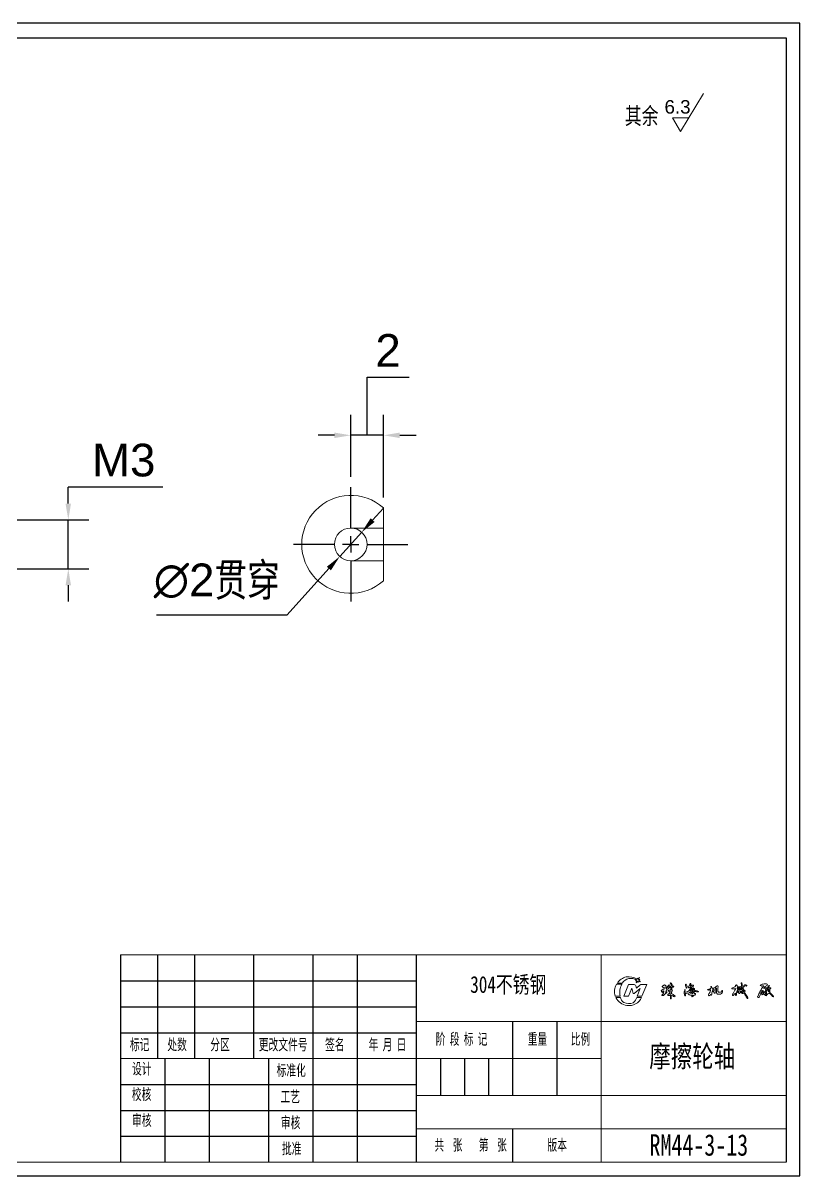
# Model space of a CAD drawing. Header units: millimetres. Extents: x 159963.2 to 160063, y -90372 to -90301.4.
# Drawn here: x 160015.4 to 160063, y -90372 to -90301.4 of the extents above; entities that cross this region are included whole.
import ezdxf

# ---------------------------------------------------------------- set-up
doc = ezdxf.new("R2010")
doc.units = ezdxf.units.MM
doc.linetypes.add('ACAD_ISO04W100', pattern=[30, 24, -3, 0, -3])
for name, color, linetype in [('10', 7, 'Continuous'), ('5', 7, 'Continuous'), ('9', 7, 'Continuous')]:
    doc.layers.add(name, color=color, linetype=linetype)
doc.layers.add('中心线', color=6, linetype='ACAD_ISO04W100', lineweight=0)
doc.layers.add('尺寸线', color=100, linetype='Continuous', lineweight=5)
doc.styles.add('SLDTEXTSTYLE1', font='TXT', dxfattribs={"width": 0.7, "bigfont": 'bigfont'})
doc.styles.get("Standard").update_dxf_attribs({"font": 'arial.ttf'})
doc.dimstyles.new('ISO-25', dxfattribs={"dimtxt": 2.5, "dimasz": 2.5, "dimexe": 1.25, "dimexo": 0.625, "dimtad": 1, "dimtih": 1, "dimtoh": 1, "dimtxsty": 'Standard', "dimcen": 2.5, "dimadec": 0, "dimazin": 0, "dimtfac": 1, "dimtmove": 0, "dimatfit": 3, "dimfxl": 1, "dimarcsym": 0})

# ---------------------------------------------------------------- blocks, each defined once
blk = doc.blocks.new('SW_CENTERMARKSYMBOL_1')
at = {"layer": '10', "color": 0}
for p, q in [((0, 1), (0, 3.5)), ((-1, 0), (-3.5, 0)), ((0, 0), (-0.5, 0)), ((0, 0), (0, 0.5)), ((0, 0), (0, -0.5)), ((0, 0), (0.5, 0)), ((1, 0), (3.5, 0)), ((0, -1), (0, -3.5))]:
    blk.add_line(p, q, dxfattribs=at)
blk = doc.blocks.new('*D279')
at = {"layer": 'Defpoints', "color": 0, "transparency": 16777216}
for p in [(160035.501, -90326.627), (160035.501, -90329.805), (160037.501, -90331.069)]:
    blk.add_point(p, dxfattribs=at)
at = {"layer": '尺寸线', "color": 0, "lineweight": -2, "transparency": 16777216}
for p, q in [((160036.501, -90326.627), (160036.501, -90323.057)), ((160036.501, -90323.057), (160039.076, -90323.057)), ((160035.501, -90329.18), (160035.501, -90325.377)), ((160037.501, -90330.444), (160037.501, -90325.377)), ((160034.501, -90326.627), (160033.501, -90326.627)), ((160037.501, -90326.627), (160035.501, -90326.627)), ((160037.501, -90326.627), (160035.501, -90326.627)), ((160038.501, -90326.627), (160039.501, -90326.627))]:
    blk.add_line(p, q, dxfattribs=at)
at = {"layer": '尺寸线', "color": 0, "transparency": 16777216}
for points in [[(160034.501, -90326.461), (160034.501, -90326.794), (160035.501, -90326.627)], [(160038.501, -90326.461), (160038.501, -90326.794), (160037.501, -90326.627)]]:
    blk.add_solid(points, dxfattribs=at)
at = {"layer": '尺寸线', "color": 0, "transparency": 16777216, "insert": (160037.789, -90321.427), "char_height": 2, "attachment_point": 5}
blk.add_mtext('2', dxfattribs=at)
blk = doc.blocks.new('*D282')
at = {"layer": 'Defpoints', "color": 0, "transparency": 16777216}
for p in [(160036.172, -90332.563), (160034.831, -90334.047)]:
    blk.add_point(p, dxfattribs=at)
at = {"layer": '尺寸线', "color": 0, "lineweight": -2, "transparency": 16777216}
for p, q in [((160036.842, -90331.821), (160037.512, -90331.079)), ((160036.172, -90332.563), (160034.831, -90334.047)), ((160031.598, -90337.625), (160034.16, -90334.789)), ((160023.608, -90337.625), (160031.598, -90337.625))]:
    blk.add_line(p, q, dxfattribs=at)
at = {"layer": '尺寸线', "color": 0, "transparency": 16777216}
for points in [[(160036.718, -90331.709), (160036.966, -90331.932), (160036.172, -90332.563)], [(160034.037, -90334.677), (160034.284, -90334.9), (160034.831, -90334.047)]]:
    blk.add_solid(points, dxfattribs=at)
at = {"layer": '尺寸线', "color": 0, "transparency": 16777216, "insert": (160027.29, -90335.589), "char_height": 2, "attachment_point": 5}
blk.add_mtext('∅2{\\fHYSWLongFangSong|b0|i0|c134|p2;贯穿}', dxfattribs=at)
blk = doc.blocks.new('*D286')
at = {"layer": 'Defpoints', "color": 0, "transparency": 16777216}
for p in [(160013.491, -90331.805), (160018.194, -90331.805), (160013.491, -90334.805)]:
    blk.add_point(p, dxfattribs=at)
at = {"layer": '尺寸线', "color": 0, "lineweight": -2, "transparency": 16777216}
for p, q in [((160018.194, -90330.805), (160018.194, -90329.805)), ((160023.991, -90329.805), (160018.194, -90329.805)), ((160014.116, -90331.805), (160019.444, -90331.805)), ((160018.194, -90334.805), (160018.194, -90331.805)), ((160014.116, -90334.805), (160019.444, -90334.805)), ((160018.194, -90335.805), (160018.194, -90336.805))]:
    blk.add_line(p, q, dxfattribs=at)
at = {"layer": '尺寸线', "color": 0, "transparency": 16777216}
for points in [[(160018.027, -90330.805), (160018.36, -90330.805), (160018.194, -90331.805)], [(160018.027, -90335.805), (160018.36, -90335.805), (160018.194, -90334.805)]]:
    blk.add_solid(points, dxfattribs=at)
at = {"layer": '尺寸线', "color": 0, "transparency": 16777216, "insert": (160021.592, -90328.158), "char_height": 2, "attachment_point": 5}
blk.add_mtext('M3', dxfattribs=at)

msp = doc.modelspace()

# ---------------------------------------------------------------- linework, layer by layer
at = {"color": 7, "linetype": 'Continuous', "lineweight": 15}
for p, q in [((160055.711, -90308.028), (160057.111, -90305.694)), ((160055.21, -90307.194), (160055.711, -90308.028)), ((160055.21, -90307.194), (160056.211, -90307.194)), ((160037.501, -90335.541), (160037.501, -90331.069))]:
    msp.add_line(p, q, dxfattribs=at)
msp.add_circle((160035.501, -90333.305), 1, dxfattribs=at)
msp.add_arc((160035.501, -90333.305), 3, 48.18969, 311.81031, dxfattribs=at)
at = {"layer": '10', "color": 7, "lineweight": 15}
for p, q in [((160050.854, -90358.451), (160050.854, -90364.798)), ((160039.521, -90362.532), (160062.188, -90362.532)), ((160021.387, -90364.798), (160050.854, -90364.798)), ((160050.854, -90364.798), (160050.854, -90371.145)), ((160039.521, -90367.065), (160062.188, -90367.065)), ((160039.521, -90369.109), (160062.188, -90369.109))]:
    msp.add_line(p, q, dxfattribs=at)
at = {"layer": '5', "color": 7, "lineweight": 15}
for p, q in [((160021.387, -90358.451), (160062.188, -90358.451)), ((160021.387, -90358.451), (160062.188, -90358.451)), ((160053.095, -90359.936), (160053.187, -90359.823)), ((160053.192, -90359.826), (160053.136, -90359.956)), ((160051.795, -90360.247), (160052.104, -90360.247)), ((160052.141, -90360.175), (160051.842, -90360.175)), ((160052.228, -90360.972), (160052.525, -90360.251)), ((160052.525, -90360.251), (160052.828, -90360.251)), ((160052.727, -90360.495), (160052.526, -90360.972)), ((160052.814, -90360.821), (160052.727, -90360.495)), ((160053.236, -90360.505), (160052.877, -90360.821)), ((160052.946, -90360.035), (160053.014, -90359.99)), ((160053.031, -90360.04), (160052.948, -90360.04)), ((160052.97, -90360.347), (160053.01, -90360.489)), ((160052.984, -90360.156), (160053.031, -90360.04)), ((160053.073, -90360.061), (160052.989, -90360.159)), ((160053.01, -90360.489), (160053.213, -90360.299)), ((160053.037, -90359.942), (160053.046, -90359.878)), ((160053.048, -90360.974), (160053.236, -90360.505)), ((160053.059, -90359.876), (160053.095, -90359.936)), ((160053.111, -90360.127), (160053.073, -90360.061)), ((160053.125, -90360.056), (160053.124, -90360.124)), ((160053.223, -90360.091), (160053.125, -90360.056)), ((160053.136, -90359.956), (160053.208, -90359.958)), ((160053.21, -90359.963), (160053.156, -90360.004)), ((160053.156, -90360.004), (160053.23, -90360.078)), ((160053.346, -90360.251), (160053.646, -90360.251)), ((160053.646, -90360.251), (160053.347, -90360.974)), ((160054.687, -90360.541), (160054.706, -90360.53)), ((160054.716, -90360.441), (160054.698, -90360.432)), ((160054.823, -90360.526), (160054.843, -90360.529)), ((160054.976, -90360.401), (160054.985, -90360.418)), ((160055.121, -90360.441), (160055.102, -90360.433)), ((160055.21, -90360.417), (160055.191, -90360.425)), ((160055.976, -90360.582), (160055.991, -90360.573)), ((160056.022, -90360.254), (160056.04, -90360.244)), ((160056.04, -90360.244), (160056.059, -90360.254)), ((160056.29, -90360.303), (160056.287, -90360.325)), ((160056.324, -90360.275), (160056.29, -90360.303)), ((160056.307, -90360.194), (160056.328, -90360.198)), ((160056.347, -90360.492), (160056.314, -90360.62)), ((160056.337, -90360.428), (160056.331, -90360.412)), ((160056.347, -90360.576), (160056.359, -90360.52)), ((160056.385, -90360.565), (160056.36, -90360.583)), ((160057.573, -90360.409), (160057.579, -90360.386)), ((160057.579, -90360.386), (160057.601, -90360.386)), ((160057.68, -90360.509), (160057.698, -90360.528)), ((160057.746, -90360.479), (160057.741, -90360.502)), ((160057.845, -90360.533), (160057.857, -90360.513)), ((160057.89, -90360.479), (160057.905, -90360.49)), ((160059.078, -90360.372), (160059.079, -90360.323)), ((160059.181, -90360.519), (160059.199, -90360.526)), ((160059.236, -90360.389), (160059.236, -90360.409)), ((160059.304, -90360.506), (160059.248, -90360.565)), ((160059.298, -90360.579), (160059.33, -90360.545)), ((160059.418, -90360.452), (160059.362, -90360.468)), ((160059.412, -90360.496), (160059.442, -90360.492)), ((160059.416, -90360.572), (160059.416, -90360.554)), ((160059.418, -90360.186), (160059.425, -90360.167)), ((160059.428, -90360.207), (160059.418, -90360.186)), ((160059.527, -90360.433), (160059.418, -90360.452)), ((160059.438, -90360.277), (160059.428, -90360.207)), ((160059.447, -90360.493), (160059.466, -90360.511)), ((160059.491, -90360.56), (160059.515, -90360.553)), ((160059.5, -90360.345), (160059.516, -90360.36)), ((160059.645, -90360.273), (160059.635, -90360.295)), ((160059.635, -90360.295), (160059.652, -90360.314)), ((160059.776, -90360.33), (160059.767, -90360.307)), ((160060.814, -90360.503), (160060.836, -90360.506)), ((160061.103, -90360.462), (160061.094, -90360.486)), ((160061.094, -90360.486), (160061.102, -90360.502)), ((160061.145, -90360.319), (160061.16, -90360.338)), ((160061.235, -90360.469), (160061.251, -90360.486)), ((160052.02, -90360.972), (160051.713, -90360.973)), ((160051.756, -90361.052), (160052.032, -90361.052)), ((160052.526, -90360.972), (160052.228, -90360.972)), ((160052.877, -90360.821), (160052.814, -90360.821)), ((160053.025, -90361.052), (160053.328, -90361.052)), ((160053.347, -90360.974), (160053.048, -90360.974)), ((160054.566, -90360.929), (160054.572, -90360.911)), ((160054.635, -90360.671), (160054.626, -90360.682)), ((160054.666, -90360.72), (160054.652, -90360.763)), ((160054.662, -90360.791), (160054.697, -90360.688)), ((160054.827, -90360.73), (160054.841, -90360.713)), ((160054.841, -90360.713), (160054.863, -90360.716)), ((160054.938, -90360.93), (160054.924, -90360.914)), ((160054.947, -90360.67), (160054.946, -90360.65)), ((160054.967, -90360.677), (160054.947, -90360.67)), ((160055.078, -90360.689), (160055.066, -90360.676)), ((160055.07, -90360.828), (160055.075, -90360.92)), ((160055.083, -90360.805), (160055.083, -90360.79)), ((160055.09, -90360.963), (160055.083, -90360.805)), ((160055.106, -90361.129), (160055.095, -90361.112)), ((160055.146, -90361.104), (160055.145, -90361.123)), ((160055.373, -90360.981), (160055.365, -90360.997)), ((160055.995, -90360.962), (160055.977, -90360.96)), ((160055.994, -90360.819), (160055.992, -90360.84)), ((160056.011, -90360.807), (160055.994, -90360.819)), ((160056.007, -90360.946), (160055.995, -90360.962)), ((160056.17, -90360.794), (160056.156, -90360.78)), ((160056.169, -90360.816), (160056.17, -90360.794)), ((160056.301, -90360.634), (160056.308, -90360.643)), ((160056.326, -90360.792), (160056.338, -90360.775)), ((160056.345, -90360.731), (160056.36, -90360.721)), ((160056.37, -90360.591), (160056.383, -90360.582)), ((160056.391, -90360.581), (160056.4, -90360.588)), ((160056.394, -90360.989), (160056.394, -90360.97)), ((160056.474, -90360.637), (160056.467, -90360.683)), ((160056.481, -90360.711), (160056.494, -90360.608)), ((160056.544, -90360.908), (160056.526, -90360.914)), ((160056.615, -90360.878), (160056.608, -90360.898)), ((160056.62, -90360.822), (160056.629, -90360.837)), ((160056.807, -90360.687), (160056.804, -90360.709)), ((160057.377, -90360.596), (160057.366, -90360.585)), ((160057.483, -90360.596), (160057.456, -90360.61)), ((160057.484, -90360.944), (160057.466, -90360.949)), ((160057.55, -90360.593), (160057.532, -90360.582)), ((160057.565, -90360.87), (160057.546, -90360.87)), ((160057.554, -90360.62), (160057.55, -90360.593)), ((160057.57, -90360.897), (160057.565, -90360.87)), ((160057.616, -90360.909), (160057.595, -90360.92)), ((160057.778, -90360.799), (160057.801, -90360.801)), ((160058.961, -90360.915), (160058.944, -90360.932)), ((160059.079, -90360.823), (160059.075, -90360.801)), ((160059.121, -90360.922), (160059.108, -90360.938)), ((160059.213, -90360.597), (160059.197, -90360.602)), ((160059.286, -90360.766), (160059.267, -90360.755)), ((160059.309, -90360.82), (160059.288, -90360.815)), ((160059.419, -90360.697), (160059.414, -90360.676)), ((160059.444, -90360.758), (160059.427, -90360.769)), ((160059.48, -90360.719), (160059.444, -90360.758)), ((160059.47, -90360.766), (160059.505, -90360.759)), ((160059.493, -90360.655), (160059.49, -90360.659)), ((160059.582, -90360.623), (160059.585, -90360.646)), ((160059.585, -90360.646), (160059.605, -90360.663)), ((160059.62, -90360.601), (160059.641, -90360.607)), ((160059.646, -90360.716), (160059.634, -90360.734)), ((160059.835, -90361.122), (160059.814, -90361.128)), ((160060.776, -90360.649), (160060.77, -90360.632)), ((160060.772, -90360.802), (160060.776, -90360.78)), ((160060.801, -90360.837), (160060.772, -90360.802)), ((160060.89, -90360.837), (160060.872, -90360.853)), ((160060.917, -90360.581), (160060.908, -90360.605)), ((160061.072, -90360.58), (160061.05, -90360.579)), ((159965.261, -90371.145), (160062.189, -90371.145))]:
    msp.add_line(p, q, dxfattribs=at)
for centre, radius, start, end in [((160052.548, -90360.615), 0.832, 53.99854, 148.11308), ((160053.189, -90359.825), 0.00295, 336.84757, 141.15035), ((160052.515, -90360.696), 0.848, 148.10678, 199.0712), ((160053.021, -90360.722), 1.032, 152.64769, 194.03749), ((160052.668, -90360.508), 0.623, 56.30183, 147.72417), ((160052.838, -90360.39), 0.139, 17.84837, 94.25997), ((160052.948, -90360.037), 0.00295, 123.59808, 270), ((160052.987, -90360.157), 0.00295, 158.25924, 319.48501), ((160053.053, -90359.879), 0.00738, 30.5695, 172.24527), ((160053.117, -90360.123), 0.00738, 210.0475, 359.33925), ((160053.208, -90359.961), 0.00295, 306.89987, 88.42974), ((160053.363, -90360.507), 0.256, 93.88116, 125.93911), ((160053.225, -90360.084), 0.00738, 250.62338, 44.9943), ((160054.417, -90360.258), 0.368, 293.74076, 304.37866), ((160054.638, -90360.42), 0.0623, 115.88205, 173.9154), ((160054.63, -90360.336), 0.0944, 235.55963, 273.09561), ((160054.639, -90360.366), 0.0285, 90.16643, 177.15274), ((160054.697, -90360.675), 0.135, 94.00789, 122.49705), ((160054.67, -90360.304), 0.131, 254.45682, 282.35154), ((160054.697, -90360.375), 0.0696, 95.00357, 146.77594), ((160054.728, -90360.337), 0.0478, 40.56591, 139.98771), ((160054.592, -90360.489), 0.121, 340.21454, 1.49825), ((160054.616, -90360.457), 0.102, 343.75878, 9.03261), ((160054.633, -90360.57), 0.295, 55.36323, 63.54781), ((160055.012, -90360.235), 0.231, 203.40216, 213.911), ((160054.987, -90360.453), 0.179, 170.36434, 204.19773), ((160054.737, -90360.379), 0.0854, 328.87571, 9.96208), ((160054.737, -90360.471), 0.121, 331.4243, 351.08691), ((160054.911, -90360.511), 0.0581, 117.42123, 158.79048), ((160054.922, -90360.608), 0.0689, 90.76751, 143.3679), ((160054.827, -90360.59), 0.0466, 338.26911, 30.74864), ((160054.939, -90360.469), 0.0556, 126.9119, 170.0414), ((160054.639, -90360.298), 0.295, 334.47962, 342.72974), ((160055.126, -90360.493), 0.232, 131.13318, 152.18921), ((160054.852, -90360.385), 0.168, 294.24208, 316.26159), ((160055.009, -90360.325), 0.0362, 71.26752, 170.74483), ((160055.191, -90360.716), 0.305, 127.31067, 135.32762), ((160055.098, -90360.434), 0.126, 145.51709, 164.82413), ((160055.053, -90360.549), 0.147, 93.20974, 117.52757), ((160054.804, -90360.211), 0.243, 321.3255, 331.19696), ((160054.968, -90360.371), 0.11, 290.38055, 312.91964), ((160054.995, -90360.307), 0.0307, 316.66988, 32.3132), ((160055.044, -90360.546), 0.0679, 267.43343, 338.97668), ((160055.05, -90360.367), 0.0848, 264.95169, 308.03305), ((160055.093, -90360.467), 0.0808, 81.92744, 126.67163), ((160055.089, -90360.187), 0.0276, 66.69586, 147.69693), ((160055.061, -90360.215), 0.0428, 25.63936, 82.80869), ((160054.895, -90360.32), 0.239, 356.13915, 31.29985), ((160055.097, -90360.242), 0.0806, 12.6009, 87.89792), ((160055.09, -90360.344), 0.0445, 288.53917, 10.41098), ((160056.419, -90360.746), 1.323, 169.54971, 172.32807), ((160054.924, -90360.464), 0.199, 347.61238, 6.50537), ((160055.263, -90360.563), 0.0934, 159.46151, 185.23184), ((160055.32, -90360.443), 0.198, 220.65354, 233.05021), ((160055.04, -90360.293), 0.152, 346.7386, 26.84101), ((160055.51, -90360.547), 0.334, 166.56195, 177.22767), ((160055.301, -90360.463), 0.117, 161.24927, 183.02782), ((160055.239, -90360.338), 0.0513, 169.41921, 216.93768), ((160055.23, -90360.237), 0.135, 256.37479, 283.87397), ((160055.221, -90360.295), 0.122, 264.49128, 284.4301), ((160054.746, -90359.679), 0.892, 304.54577, 308.42677), ((160055.271, -90360.415), 0.0481, 52.06811, 100.59966), ((160055.855, -90360.611), 0.142, 332.22312, 15.46446), ((160056.116, -90360.29), 0.101, 159.05098, 196.84599), ((160056.326, -90360.31), 0.307, 181.72603, 206.7303), ((160056.634, -90360.243), 0.617, 199.4082, 203.32193), ((160056.098, -90360.254), 0.0394, 179.85433, 247.00262), ((160056.014, -90360.391), 0.111, 298.71089, 345.13535), ((160055.919, -90360.389), 0.191, 4.16649, 30.95386), ((160056.392, -90360.323), 0.287, 190.29648, 199.45662), ((160056.426, -90360.459), 0.234, 144.34957, 170.68907), ((160055.845, -90360.545), 0.372, 13.13159, 19.52313), ((160056.232, -90360.437), 0.0347, 224.4428, 331.22424), ((160054.917, -90359.584), 1.512, 330.76649, 333.99261), ((160056.143, -90360.512), 0.137, 330.18511, 347.99972), ((160056.302, -90360.466), 0.0415, 102.74047, 162.33987), ((160055.179, -90359.574), 1.286, 328.44852, 331.21479), ((160056.737, -90360.777), 0.517, 143.38742, 152.8231), ((160056.319, -90360.271), 0.0627, 239.46341, 298.59173), ((160056.323, -90360.452), 0.0409, 78.85274, 139.1547), ((160056.072, -90360.348), 0.277, 334.36531, 343.16404), ((160056.284, -90360.226), 0.0634, 309.16772, 348.94294), ((160055.914, -90360.41), 0.465, 21.79876, 27.21515), ((160056.482, -90360.562), 0.152, 135.77568, 152.49696), ((160056.352, -90360.263), 0.0636, 267.65225, 307.84646), ((160056.388, -90360.538), 0.034, 132.13492, 147.01586), ((160056.397, -90360.546), 0.0457, 87.96358, 135.13708), ((160056.88, -90360.728), 0.575, 145.28134, 151.83317), ((160056.356, -90360.517), 0.0565, 300.7695, 314.15184), ((160056.451, -90360.533), 0.228, 94.04097, 105.21873), ((160056.511, -90360.761), 0.234, 110.46738, 119.5821), ((160056.27, -90360.229), 0.3, 295.31345, 303.35768), ((160056.388, -90360.351), 0.053, 291.27437, 335.76256), ((160056.457, -90360.57), 0.0396, 358.35224, 134.77651), ((160056.546, -90360.713), 0.423, 99.23738, 105.30645), ((160056.47, -90360.539), 0.0685, 48.73299, 120.01574), ((160056.451, -90360.275), 0.0986, 261.14893, 286.60528), ((160056.475, -90360.338), 0.0424, 29.98959, 85.48529), ((160056.384, -90360.275), 0.134, 315.36404, 341.91805), ((160056.386, -90360.582), 0.111, 346.49377, 5.8595), ((160056.471, -90360.579), 0.102, 28.24187, 64.4197), ((160056.539, -90360.557), 0.0341, 338.24435, 50.47087), ((160056.62, -90360.588), 0.053, 160.09577, 229.41631), ((160057.396, -90360.59), 0.031, 88.61056, 171.00204), ((160057.207, -90359.719), 0.861, 282.75949, 289.69337), ((160057.488, -90360.439), 0.0904, 275.53426, 19.80089), ((160057.495, -90360.486), 0.145, 8.57633, 43.3212), ((160057.699, -90360.451), 0.0611, 192.53939, 251.94565), ((160057.771, -90360.607), 0.0933, 157.77031, 200.13057), ((160057.625, -90360.53), 0.0734, 324.71284, 1.10896), ((160057.48, -90360.564), 0.268, 353.22326, 13.37655), ((160057.829, -90360.591), 0.14, 97.62492, 126.71996), ((160057.785, -90360.386), 0.0711, 291.38328, 329.59079), ((160056.561, -90360.362), 1.295, 348.24412, 352.41924), ((160057.686, -90360.167), 0.301, 302.1333, 311.08782), ((160057.704, -90360.33), 0.238, 309.7516, 321.08318), ((160058.302, -90360.999), 0.736, 121.01497, 124.68213), ((160057.439, -90360.583), 0.476, 359.98446, 11.3371), ((160057.965, -90360.398), 0.0509, 345.38413, 144.80873), ((160058.759, -90360.562), 0.767, 171.97534, 186.07816), ((160057.799, -90360.363), 0.22, 335.38476, 347.64566), ((160058.884, -90360.493), 0.0354, 164.68104, 236.53228), ((160058.664, -90359.721), 0.785, 283.75338, 299.43994), ((160058.915, -90360.417), 0.117, 244.58666, 279.90362), ((160058.96, -90360.323), 0.211, 263.10676, 289.05182), ((160059.808, -90361.047), 0.883, 146.00988, 153.76073), ((160059.023, -90360.424), 0.0979, 273.57476, 301.33654), ((160059.026, -90360.357), 0.0532, 295.73802, 343.67734), ((160059.035, -90360.533), 0.0464, 333.32896, 33.04183), ((160059.139, -90360.359), 0.0695, 92.38317, 148.90354), ((160059.1, -90360.36), 0.0791, 29.05936, 62.6982), ((160059.026, -90360.532), 0.254, 34.18843, 55.84857), ((160059.251, -90360.485), 0.0779, 136.29963, 205.60617), ((160059.182, -90360.358), 0.0743, 280.30258, 317.03011), ((160059.254, -90360.537), 0.0559, 120.06604, 168.66267), ((160059.277, -90360.632), 0.0724, 113.55705, 151.15416), ((160059.33, -90360.547), 0.12, 117.32381, 150.67009), ((160059.327, -90360.461), 0.0549, 85.12581, 159.15713), ((160059.35, -90360.547), 0.0615, 101.59953, 138.47708), ((160059.337, -90360.551), 0.00865, 50.34535, 136.79223), ((160059.259, -90360.128), 0.288, 284.62522, 298.58625), ((160059.329, -90360.466), 0.0226, 291.61523, 331.22067), ((160059.507, -90360.386), 0.229, 223.91936, 233.06684), ((160059.37, -90360.495), 0.0281, 106.57999, 138.65368), ((160059.394, -90360.554), 0.0287, 211.8628, 320.3412), ((160059.387, -90360.264), 0.117, 274.63376, 297.53629), ((160059.457, -90360.519), 0.0544, 162.39629, 220.38071), ((160059.414, -90360.505), 0.00865, 98.9286, 162.02323), ((160059.434, -90360.197), 0.0315, 21.32184, 108.17619), ((160060.001, -90360.224), 0.565, 185.35467, 190.09043), ((160059.407, -90360.342), 0.0424, 323.57903, 26.99106), ((160059.444, -90360.5), 0.00865, 63.95188, 98.9286), ((160059.323, -90360.267), 0.162, 356.92747, 29.94288), ((160059.535, -90360.506), 0.0688, 183.43577, 230.57471), ((160059.822, -90360.242), 0.339, 185.74219, 197.75807), ((160059.545, -90360.549), 0.0639, 84.32528, 129.54923), ((160059.353, -90360.557), 0.161, 1.34784, 20.86675), ((160059.494, -90360.229), 0.133, 279.60894, 299.35701), ((160059.509, -90360.307), 0.128, 278.36914, 309.82239), ((160059.274, -90360.573), 0.291, 358.63909, 17.65342), ((160059.573, -90360.402), 0.0585, 35.28434, 103.784), ((160060.349, -90360.985), 0.955, 139.74669, 142.61696), ((160059.662, -90360.45), 0.177, 53.71884, 95.69989), ((160059.783, -90360.188), 0.182, 224.06332, 255.8517), ((160059.716, -90360.302), 0.0663, 289.88514, 334.75238), ((160061.787, -90361.325), 1.36, 144.39322, 156.18351), ((160060.898, -90360.794), 0.576, 103.38514, 121.96981), ((160060.657, -90360.267), 0.0747, 211.526, 265.05364), ((160060.706, -90360.215), 0.138, 246.3551, 266.49125), ((160061.801, -90361.213), 1.31, 142.57197, 148.72607), ((160060.779, -90360.544), 0.207, 93.92541, 113.05638), ((160060.579, -90360.304), 0.213, 328.24474, 340.39086), ((160060.782, -90360.387), 0.0537, 57.68166, 109.54099), ((160060.902, -90360.623), 0.412, 86.6853, 109.38389), ((160061.024, -90360.57), 0.312, 133.02447, 141.47338), ((160060.846, -90360.499), 0.0321, 103.22258, 185.78051), ((160060.995, -90360.547), 0.165, 142.55764, 165.52461), ((160060.932, -90360.49), 0.0955, 124.03824, 166.83196), ((160060.786, -90360.594), 0.166, 45.42807, 61.96929), ((160061.144, -90360.642), 0.352, 127.55775, 138.95119), ((160060.915, -90360.443), 0.0346, 250.82895, 328.87951), ((160060.898, -90360.507), 0.0767, 284.86175, 320.05275), ((160060.941, -90360.359), 0.148, 59.89747, 96.25219), ((160060.863, -90360.194), 0.181, 291.36547, 320.75735), ((160060.973, -90360.529), 0.074, 57.89123, 112.61628), ((160060.898, -90360.45), 0.121, 298.95203, 321.00139), ((160060.973, -90360.487), 0.0435, 295.25267, 27.83355), ((160060.985, -90360.266), 0.0464, 292.93388, 49.26034), ((160061.091, -90360.542), 0.0561, 173.56539, 221.70524), ((160061.524, -90360.63), 0.497, 158.37591, 169.09229), ((160061.182, -90360.464), 0.122, 149.67755, 171.63458), ((160061.115, -90360.627), 0.0636, 72.4547, 132.90662), ((160061.141, -90360.406), 0.0635, 134.76416, 177.12423), ((160061.149, -90360.374), 0.0545, 93.49946, 166.2315), ((160061.2, -90360.73), 0.248, 102.49944, 113.25453), ((160060.809, -90360.322), 0.325, 334.51803, 342.68356), ((160061.005, -90360.313), 0.157, 317.14152, 350.82555), ((160060.527, -90360.616), 0.609, 356.01313, 4.70489), ((160061.187, -90360.538), 0.0646, 86.97612, 128.36632), ((160061.306, -90360.591), 0.124, 149.89594, 192.59769), ((160061.219, -90360.523), 0.0568, 73.34155, 120.35971), ((160061.187, -90360.462), 0.0686, 280.20216, 339.20847), ((160052.522, -90360.707), 0.84, 204.25819, 263.22268), ((160052.456, -90360.992), 0.428, 188.07778, 239.36943), ((160052.558, -90360.709), 0.843, 260.74299, 335.98713), ((160052.322, -90360.829), 0.738, 312.06403, 342.41098), ((160054.589, -90360.655), 0.0642, 111.73471, 250.43201), ((160054.624, -90360.603), 0.331, 259.91518, 270.87813), ((160054.476, -90360.907), 0.212, 52.03613, 64.44068), ((160055.168, -90361.341), 0.735, 135.77997, 144.14487), ((160054.888, -90360.431), 0.418, 227.57647, 233.63482), ((160054.651, -90360.686), 0.025, 171.39316, 285.58996), ((160054.623, -90360.852), 0.0826, 274.20871, 318.69402), ((160054.654, -90360.681), 0.0215, 67.96471, 152.63215), ((160054.645, -90360.761), 0.00795, 236.67345, 342.78491), ((160054.57, -90360.763), 0.097, 317.34984, 342.87309), ((160054.658, -90360.718), 0.00795, 342.78491, 91.18323), ((160054.632, -90360.545), 0.119, 284.42988, 294.48738), ((160054.683, -90360.665), 0.0108, 338.4925, 93.47325), ((160054.94, -90361.099), 0.319, 123.39982, 142.88236), ((160054.676, -90360.683), 0.022, 345.40153, 40.67624), ((160054.429, -90360.268), 0.657, 300.69424, 306.31765), ((160054.705, -90360.666), 0.121, 317.22654, 337.38014), ((160054.798, -90360.716), 0.0327, 262.75607, 335.03996), ((160054.743, -90360.654), 0.0943, 321.28638, 0.14287), ((160054.992, -90360.97), 0.245, 125.14715, 135.17814), ((160054.874, -90360.645), 0.0379, 96.06335, 192.77441), ((160054.836, -90360.738), 0.035, 295.09104, 39.4683), ((160054.713, -90360.849), 0.221, 342.7667, 353.93769), ((160054.968, -90360.885), 0.0374, 96.00648, 160.44021), ((160054.999, -90360.669), 0.268, 256.86891, 284.61724), ((160055.02, -90360.735), 0.114, 99.81165, 131.03223), ((160054.669, -90360.557), 0.414, 315.43317, 324.4382), ((160055.016, -90360.605), 0.0873, 235.83347, 305.07277), ((160055.029, -90360.651), 0.0398, 72.56929, 135.4047), ((160056.323, -90361.87), 1.698, 138.66815, 140.81882), ((160054.974, -90360.674), 0.105, 314.20692, 351.58046), ((160055.033, -90360.793), 0.0275, 312.80177, 359.72413), ((160055.062, -90360.811), 0.01, 191.77564, 274.76943), ((160055.072, -90360.796), 0.0121, 30.37273, 163.99607), ((160055.062, -90360.829), 0.00795, 3.57579, 82.82114), ((160055.067, -90360.92), 0.00795, 264.40984, 3.57579), ((160054.34, -90361.061), 0.756, 356.16, 7.45446), ((160055.113, -90361.03), 0.0992, 265.92367, 288.99747), ((160055.26, -90360.992), 0.125, 152.93266, 192.2151), ((160055.201, -90361.071), 0.0644, 170.8204, 210.91739), ((160054.957, -90361.04), 0.181, 353.48882, 6.8611), ((160055.164, -90360.975), 0.0424, 53.29979, 111.01202), ((160055.286, -90360.779), 0.134, 166.95309, 194.40932), ((160054.657, -90360.529), 0.545, 336.20184, 340.66322), ((160055.358, -90360.544), 0.336, 233.13321, 244.16571), ((160055.213, -90360.703), 0.0424, 130.87673, 189.16745), ((160055.162, -90360.62), 0.0555, 294.8967, 339.12946), ((160055.155, -90361.101), 0.163, 40.42099, 78.10447), ((160054.734, -90360.769), 0.497, 15.08818, 19.81229), ((160054.914, -90361.367), 0.6, 40.12015, 60.26806), ((160055.323, -90360.947), 0.0651, 227.82776, 309.58112), ((160056.041, -90360.762), 0.109, 172.67696, 206.24608), ((160055.504, -90360.636), 0.444, 345.35926, 353.68154), ((160056.663, -90360.725), 0.725, 186.8083, 198.94544), ((160056.092, -90360.721), 0.152, 150.43685, 166.48195), ((160055.696, -90360.546), 0.282, 339.33731, 352.68595), ((160056.081, -90360.703), 0.105, 165.44538, 199.15041), ((160055.808, -90359.8), 0.953, 280.54822, 288.24676), ((160055.77, -90360.926), 0.238, 355.24294, 21.39194), ((160055.977, -90360.31), 0.499, 273.97991, 278.85581), ((160056.138, -90360.94), 0.162, 83.52515, 121.48032), ((160056.071, -90360.463), 0.245, 278.35182, 308.34024), ((160056.229, -90360.823), 0.0601, 172.86773, 253.42089), ((160056.071, -90361.484), 0.619, 70.91261, 76.87081), ((160056.147, -90360.597), 0.0961, 322.56195, 347.73017), ((160056.417, -90360.69), 0.191, 144.60088, 157.4718), ((160056.283, -90360.753), 0.033, 147.82, 225.32738), ((160056.427, -90361.14), 0.439, 91.09513, 113.0134), ((160056.385, -90360.377), 0.419, 252.69997, 262.0361), ((160056.356, -90360.747), 0.172, 241.49331, 269.79703), ((160056.399, -90360.71), 0.124, 133.38991, 142.03165), ((160056.332, -90360.539), 0.106, 256.87561, 276.74517), ((160056.481, -90360.774), 0.143, 162.46075, 180.49175), ((160056.349, -90360.626), 0.0192, 257.35369, 8.59842), ((160056.355, -90360.577), 0.00787, 174.36274, 305.45423), ((160056.416, -90361.256), 0.342, 82.33881, 100.222), ((160056.324, -90360.814), 0.0998, 30.60002, 69.33977), ((160056.375, -90360.598), 0.00787, 128.13944, 185.70466), ((160056.537, -90360.605), 0.17, 177.83307, 186.1836), ((160056.388, -90360.588), 0.00787, 62.84712, 128.13944), ((160056.43, -90361.073), 0.11, 86.44899, 109.08666), ((160056.43, -90360.969), 0.0416, 208.77301, 271.37545), ((160055.447, -90360.521), 0.993, 343.36215, 345.88869), ((160056.439, -90360.757), 0.0634, 230.0997, 288.7629), ((160056.579, -90360.45), 0.226, 217.59684, 226.2384), ((160056.372, -90360.467), 0.238, 281.26614, 291.01765), ((160056.452, -90360.599), 0.0325, 206.74106, 293.2294), ((160056.442, -90360.952), 0.0593, 259.12262, 341.84204), ((160056.434, -90360.932), 0.0319, 275.85777, 27.63047), ((160056.459, -90360.682), 0.00787, 255.96963, 351.74296), ((160056.44, -90360.788), 0.0355, 304.08962, 16.85772), ((160056.466, -90360.636), 0.00787, 351.74296, 101.99256), ((160056.318, -90360.727), 0.164, 341.9753, 5.65657), ((160056.432, -90360.903), 0.0946, 314.57212, 353.66859), ((160056.748, -90360.783), 0.212, 155.57345, 184.64559), ((160056.573, -90360.749), 0.0627, 234.80046, 273.26907), ((160056.56, -90360.796), 0.113, 262.30006, 295.26022), ((160056.579, -90360.758), 0.0667, 74.17181, 110.67067), ((160056.539, -90361.057), 0.248, 71.13597, 81.36517), ((160056.635, -90360.315), 0.317, 261.08588, 268.85479), ((160056.623, -90360.916), 0.224, 74.94063, 96.59662), ((160056.751, -90360.9), 0.137, 152.8165, 170.71013), ((160056.485, -90361.825), 1.202, 78.08665, 83.14928), ((160056.794, -90360.423), 0.299, 247.66272, 259.89858), ((160056.727, -90360.751), 0.102, 38.77309, 86.38804), ((160056.762, -90360.634), 0.0861, 256.86653, 299.54845), ((160057.495, -90360.156), 0.456, 255.08217, 265.17792), ((160057.545, -90360.908), 0.115, 142.60953, 185.5261), ((160057.774, -90360.541), 0.511, 227.76456, 232.93961), ((160056.8, -90360.412), 0.781, 326.89245, 332.27689), ((160057.329, -90359.97), 0.645, 283.87896, 288.39849), ((160057.401, -90360.81), 0.157, 301.92472, 337.74683), ((160057.216, -90360.573), 0.342, 323.66249, 352.08888), ((160057.594, -90360.896), 0.0242, 183.7166, 270.64392), ((160057.448, -90360.83), 0.185, 334.88556, 4.48875), ((160058.164, -90360.82), 0.532, 174.6877, 179.49849), ((160058.083, -90360.863), 0.458, 150.74152, 168.3445), ((160056.681, -90360.566), 1.066, 353.37041, 358.4457), ((160057.886, -90360.699), 0.147, 176.21977, 222.91089), ((160057.761, -90360.732), 0.0791, 299.96091, 333.97474), ((160058.003, -90360.663), 0.178, 168.09333, 190.89099), ((160058.744, -90360.683), 0.916, 180.85757, 185.26996), ((160058.748, -90360.607), 0.834, 178.38568, 183.24953), ((160057.264, -90360.717), 0.654, 1.34932, 5.47816), ((160058.107, -90360.722), 0.19, 173.7747, 209.46668), ((160057.785, -90361.036), 0.271, 44.49478, 54.49986), ((160058.065, -90360.497), 0.36, 256.03282, 286.0682), ((160057.881, -90360.7), 0.128, 5.2333, 26.02074), ((160058.041, -90360.688), 0.0328, 179.65304, 263.12671), ((160058.075, -90360.683), 0.0535, 225.36565, 276.03531), ((160058.102, -90360.505), 0.232, 264.62119, 299.72766), ((160058.119, -90360.678), 0.171, 285.56644, 4.42241), ((160058.187, -90360.662), 0.0539, 304.03292, 19.3571), ((160058.282, -90360.678), 0.0559, 97.374, 142.60412), ((160058.245, -90360.656), 0.0448, 348.07803, 47.47698), ((160059.112, -90360.88), 0.21, 168.75715, 188.62986), ((160058.959, -90360.854), 0.0796, 226.63108, 258.92644), ((160059.036, -90360.908), 0.147, 133.79354, 152.12619), ((160060.039, -90361.425), 1.268, 146.2824, 150.59117), ((160059.109, -90360.976), 0.159, 132.11322, 157.7573), ((160058.468, -90360.421), 0.598, 329.85284, 336.70089), ((160058.982, -90360.787), 0.0735, 285.90802, 322.94314), ((160059.092, -90360.855), 0.0566, 106.80552, 154.70226), ((160059.241, -90360.852), 0.165, 170.09056, 187.70482), ((160059.158, -90360.875), 0.08, 178.86858, 231.52787), ((160059.076, -90360.864), 0.0725, 307.91305, 3.57718), ((160058.687, -90360.755), 0.463, 352.93608, 1.78853), ((160059.477, -90360.827), 0.33, 177.52003, 185.77892), ((160059.279, -90360.731), 0.129, 132.14254, 184.52517), ((160059.231, -90360.712), 0.0425, 40.82293, 171.14546), ((160059.243, -90360.707), 0.0536, 178.40215, 296.86375), ((160059.23, -90360.624), 0.039, 145.75587, 196.87612), ((160059.269, -90360.649), 0.0356, 260.33848, 339.3398), ((160059.382, -90360.788), 0.0986, 167.22594, 196.26337), ((160059.305, -90360.585), 0.00865, 136.79223, 219.18543), ((160059.238, -90360.63), 0.0722, 334.11276, 33.40374), ((160059.427, -90361.048), 0.257, 106.59712, 117.29771), ((160059.2, -90360.721), 0.173, 332.27933, 356.40053), ((160059.44, -90360.738), 0.0667, 112.33808, 174.96964), ((160059.574, -90360.716), 0.157, 173.2568, 199.67777), ((160059.471, -90360.775), 0.00865, 100.81612, 189.86149), ((160059.76, -90360.569), 0.362, 214.91395, 222.13171), ((160059.386, -90360.673), 0.104, 333.79983, 7.70906), ((160059.503, -90360.667), 0.146, 265.22559, 302.16234), ((160059.528, -90360.669), 0.0373, 86.59074, 157.39669), ((160059.481, -90360.658), 0.105, 283.29535, 322.17982), ((160059.441, -90360.703), 0.114, 13.91894, 38.73773), ((160059.513, -90360.711), 0.0523, 347.88195, 42.25172), ((160059.766, -90360.523), 0.21, 195.79593, 208.35528), ((160059.589, -90360.819), 0.0304, 17.36706, 104.68947), ((160059.532, -90360.612), 0.0891, 324.84653, 6.92606), ((160060.049, -90360.62), 0.472, 203.80113, 217.99314), ((160060.161, -90360.511), 0.573, 203.01254, 219.36768), ((160059.569, -90360.665), 0.0924, 326.39261, 38.84945), ((160059.468, -90361.108), 0.288, 29.24927, 43.23074), ((160059.096, -90361.29), 0.748, 23.02971, 33.77647), ((160060.053, -90360.837), 0.358, 201.2342, 216.21796), ((160059.577, -90361.206), 0.244, 29.13681, 40.08432), ((160060.559, -90360.45), 0.948, 215.24554, 219.50841), ((160059.86, -90361.073), 0.0711, 191.22426, 229.74851), ((160059.706, -90361.101), 0.131, 350.69717, 21.33761), ((160060.494, -90361.021), 0.0582, 144.17237, 214.89385), ((160060.117, -90360.801), 0.379, 330.5705, 344.60798), ((160060.485, -90360.997), 0.0696, 236.57187, 353.53592), ((160061.393, -90361.257), 0.977, 150.49191, 158.70448), ((160060.978, -90361.065), 0.428, 156.17451, 171.84725), ((160060.092, -90360.642), 0.554, 333.14693, 340.4125), ((160060.806, -90360.861), 0.195, 149.57008, 170.24812), ((160060.287, -90360.482), 0.449, 321.42723, 333.3333), ((160060.836, -90360.808), 0.161, 126.85048, 184.77042), ((160060.733, -90360.831), 0.0589, 170.36269, 258.35962), ((160060.789, -90360.706), 0.103, 128.70562, 167.67336), ((160060.696, -90360.838), 0.0565, 296.26699, 7.90397), ((160060.727, -90360.756), 0.13, 70.99544, 91.21424), ((160060.792, -90360.706), 0.0593, 105.64458, 152.31163), ((160060.871, -90360.822), 0.126, 119.67298, 162.09876), ((160061.001, -90360.803), 0.251, 175.57336, 186.27583), ((160060.767, -90360.727), 0.0535, 279.859, 329.55007), ((160060.719, -90360.997), 0.179, 32.44039, 62.65213), ((160060.932, -90360.946), 0.264, 82.49047, 117.89979), ((160060.807, -90360.714), 0.0399, 277.86904, 342.46026), ((160060.829, -90360.828), 0.102, 28.2798, 80.59196), ((160060.967, -90360.819), 0.127, 219.82796, 272.67461), ((160060.931, -90360.84), 0.06, 192.14943, 281.43708), ((160060.829, -90360.77), 0.0905, 312.22426, 354.53917), ((160060.936, -90360.586), 0.0343, 213.84895, 289.59587), ((160060.933, -90360.865), 0.0356, 285.82337, 359.73893), ((160060.896, -90360.921), 0.307, 62.90644, 80.31864), ((160060.92, -90360.732), 0.0659, 344.00346, 45.24173), ((160060.235, -90360.722), 0.747, 348.99341, 354.35643), ((160060.928, -90360.858), 0.0993, 297.09266, 351.0472), ((160060.859, -90360.76), 0.125, 343.37318, 4.79056), ((160061.078, -90360.871), 0.0522, 132.8218, 182.25923), ((160061.054, -90360.685), 0.0416, 19.14625, 116.08979), ((160061.065, -90360.799), 0.0407, 236.10494, 304.29465), ((160060.514, -90360.199), 0.856, 312.19317, 316.66432), ((160061.135, -90360.662), 0.0424, 193.22324, 255.94484), ((160061.084, -90360.67), 0.0523, 320.17858, 12.47358), ((160060.934, -90361.135), 0.403, 49.86849, 59.86227), ((160060.896, -90360.671), 0.278, 347.3147, 356.93361), ((160061.832, -90360.139), 0.891, 221.73635, 227.72098), ((160061.085, -90360.635), 0.102, 330.1538, 9.64947), ((160062.68, -90359.409), 2.054, 223.64523, 226.8958), ((160058.409, -90363.56), 3.949, 42.33545, 44.36126), ((160060.885, -90361.373), 0.607, 45.44785, 49.88656), ((160061.438, -90360.894), 0.135, 199.81102, 248.88841), ((160060.528, -90361.722), 1.148, 39.85673, 45.75202), ((160061.378, -90360.991), 0.0309, 291.03733, 9.09892), ((160052.545, -90360.73), 0.702, 243.98588, 292.70965)]:
    msp.add_arc(centre, radius, start, end, dxfattribs=at)
at = {"layer": '9', "color": 7}
for p, q in [((160063.028, -90301.38), (159963.209, -90301.38)), ((160063.028, -90371.985), (160063.028, -90301.38)), ((159965.261, -90302.281), (160062.189, -90302.281)), ((160062.189, -90302.281), (160062.189, -90371.145)), ((160021.387, -90358.451), (160021.387, -90371.145)), ((160023.654, -90358.451), (160023.654, -90364.798)), ((160025.921, -90358.451), (160025.921, -90364.798)), ((160029.547, -90358.451), (160029.547, -90364.798)), ((160033.174, -90358.451), (160033.174, -90371.145)), ((160035.894, -90358.451), (160035.894, -90371.145)), ((160039.521, -90358.451), (160039.521, -90371.145)), ((160021.387, -90360.038), (160039.521, -90360.038)), ((160021.387, -90361.625), (160039.521, -90361.625)), ((160045.414, -90362.532), (160045.414, -90367.065)), ((160048.134, -90362.532), (160048.134, -90367.065)), ((160021.387, -90363.212), (160039.521, -90363.212)), ((160024.107, -90364.798), (160024.107, -90371.145)), ((160026.827, -90364.798), (160026.827, -90371.145)), ((160030.454, -90364.798), (160030.454, -90371.145)), ((160040.994, -90364.798), (160040.994, -90367.065)), ((160042.468, -90364.798), (160042.468, -90367.065)), ((160043.941, -90364.798), (160043.941, -90367.065)), ((160021.387, -90366.385), (160039.521, -90366.385)), ((160021.387, -90367.972), (160039.521, -90367.972)), ((160021.387, -90369.558), (160039.521, -90369.558)), ((160045.414, -90369.109), (160045.414, -90371.145)), ((159963.209, -90371.985), (160063.028, -90371.985))]:
    msp.add_line(p, q, dxfattribs=at)
at = {"layer": '尺寸线'}
for p, q in [((160035.501, -90332.305), (160037.501, -90332.305)), ((160035.501, -90334.305), (160037.501, -90334.305))]:
    msp.add_line(p, q, dxfattribs=at)

# ---------------------------------------------------------------- block references
at = {"layer": '中心线', "rotation": 90}
msp.add_blockref('SW_CENTERMARKSYMBOL_1', (160035.501, -90333.305), dxfattribs=at)

# ---------------------------------------------------------------- texts
at = {"color": 7, "linetype": 'Continuous', "lineweight": 15, "insert": (160054.728, -90306.101), "char_height": 0.8232, "attachment_point": 1}
msp.add_mtext_dynamic_manual_height_columns('6.3', width=1.48372, gutter_width=5.145, heights=[0], dxfattribs=at)
at = {"attachment_point": 1}
for s, width, gutter_width, insert, char_height in [('{\\fHYSWLongFangSong|b0|i0|c134|p2;其余}', 48.29239, 2.058, (160052.3, -90306.552), 1.029), ('{\\fHYSWLongFangSong|b0|i0|c134|p2;摩擦轮轴}', 402.96157, 2.058, (160053.796, -90364.002), 1.31712), ('{\\fHYSWLongFangSong|b0|i0|c134|p2;RM44-3-13}', 70.51828, 0.36, (160053.809, -90369.428), 1.31712)]:
    msp.add_mtext_dynamic_manual_height_columns(s, width=width, gutter_width=gutter_width, heights=[0], dxfattribs=dict(at, insert=insert, char_height=char_height))
at = {"insert": (160042.823, -90359.745), "char_height": 1.31712, "width": 402.96157, "attachment_point": 1}
msp.add_mtext('{\\fHYSWLongFangSong|b0|i0|c134|p2;\\H0.78125x;304不锈钢  \\fSimSun|b0|i0|c134|p2;\\H1.28x; }', dxfattribs=at)
at = {"layer": '9', "color": 7, "char_height": 0.68321, "attachment_point": 2, "style": 'SLDTEXTSTYLE1'}
for s, insert in [('{\\fHYSWLongFangSong|b0|i0|c134|p2;阶 段 标 记}', (160042.294, -90363.255)), ('{\\fHYSWLongFangSong|b0|i0|c134|p2;重量}', (160046.941, -90363.255)), ('{\\fHYSWLongFangSong|b0|i0|c134|p2;比例}', (160049.58, -90363.255)), ('{\\fHYSWLongFangSong|b0|i0|c134|p2;标记}', (160022.566, -90363.596)), ('{\\fHYSWLongFangSong|b0|i0|c134|p2;处数}', (160024.862, -90363.596)), ('{\\fHYSWLongFangSong|b0|i0|c134|p2;分区}', (160027.492, -90363.596)), ('{\\fHYSWLongFangSong|b0|i0|c134|p2;更改文件号}', (160031.362, -90363.596)), ('{\\fHYSWLongFangSong|b0|i0|c134|p2;签名}', (160034.526, -90363.596)), ('{\\fHYSWLongFangSong|b0|i0|c134|p2;年 月 日}', (160037.755, -90363.596)), ('{\\fHYSWLongFangSong|b0|i0|c134|p2;设计}', (160022.699, -90365.078)), ('{\\fHYSWLongFangSong|b0|i0|c134|p2;标准化}', (160031.854, -90365.17)), ('{\\fHYSWLongFangSong|b0|i0|c134|p2;校核}', (160022.688, -90366.644)), ('{\\fHYSWLongFangSong|b0|i0|c134|p2;工艺}', (160031.795, -90366.786)), ('{\\fHYSWLongFangSong|b0|i0|c134|p2;审核}', (160022.7, -90368.237)), ('{\\fHYSWLongFangSong|b0|i0|c134|p2;审核}', (160031.818, -90368.369)), ('{\\fHYSWLongFangSong|b0|i0|c134|p2;共  张}', (160041.491, -90369.742)), ('{\\fHYSWLongFangSong|b0|i0|c134|p2;第  张}', (160044.207, -90369.742)), ('{\\fHYSWLongFangSong|b0|i0|c134|p2;版本}', (160048.154, -90369.742)), ('{\\fHYSWLongFangSong|b0|i0|c134|p2;批准}', (160031.885, -90369.963))]:
    msp.add_mtext(s, dxfattribs=dict(at, insert=insert))

# ---------------------------------------------------------------- dimensions: what is measured, and where the dimension line sits
at = {"layer": '尺寸线'}
dim = msp.add_linear_dim(base=(160035.501, -90326.627), p1=(160037.501, -90331.069), p2=(160035.501, -90329.805), dimstyle='ISO-25', override={"dimtxt": 2, "dimasz": 1, "dimtih": 0, "dimtmove": 1}, dxfattribs=at)
dim.commit()
dim.dimension.update_dxf_attribs({"geometry": '*D279', "text_midpoint": (160037.126, -90321.427)})
dim = msp.add_linear_dim(base=(160018.194, -90331.805), p1=(160013.491, -90334.805), p2=(160013.491, -90331.805), angle=90, text='M<>', dimstyle='ISO-25', override={"dimtxt": 2, "dimasz": 1, "dimtih": 0, "dimtmove": 1}, dxfattribs=at)
dim.commit()
dim.dimension.update_dxf_attribs({"geometry": '*D286', "text_midpoint": (160020.369, -90331.658), "dimtype": 160})
dim = msp.add_diameter_dim_2p(p1=(160036.172, -90332.563), p2=(160034.831, -90334.047), text='<>{\\fHYSWLongFangSong|b0|i0|c134|p2;贯穿}', dimstyle='ISO-25', override={"dimtxt": 2, "dimasz": 1, "dimtih": 0, "dimtmove": 1}, dxfattribs=at)
dim.commit()
dim.dimension.update_dxf_attribs({"geometry": '*D282', "text_midpoint": (160027.29, -90335.589)})

doc.saveas('drawing.dxf')
